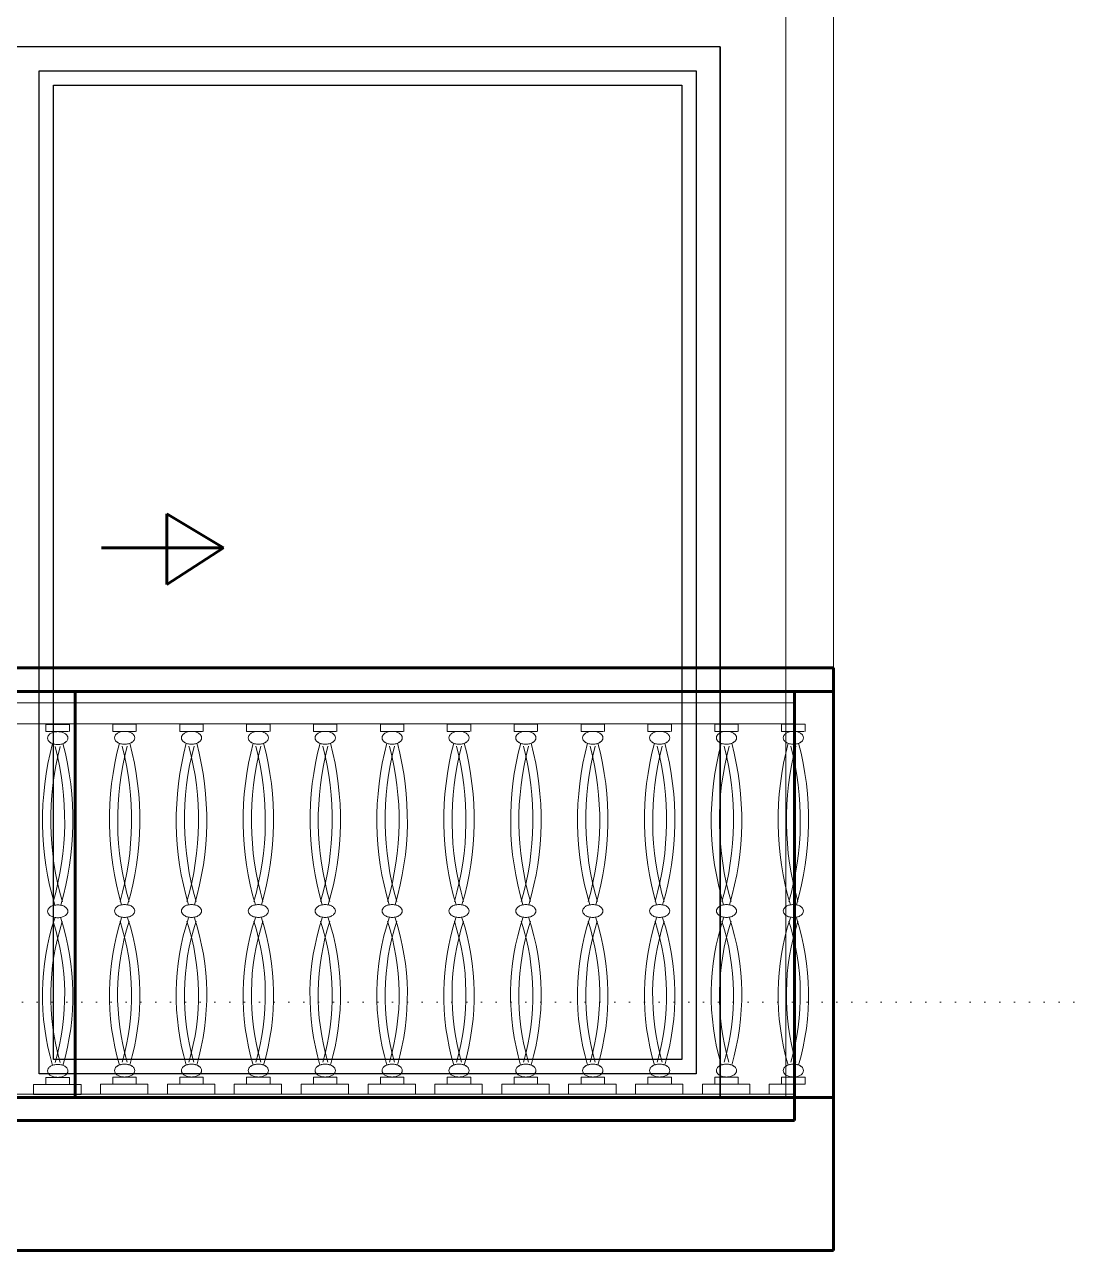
# Model space of a CAD drawing. Extents: x 775040 to 808375, y 4159409 to 4163651.
# Drawn here: x 796571.9 to 796791.1, y 4162326.6 to 4162583.3 of the extents above; entities that cross this region are included whole.
import ezdxf

# ---------------------------------------------------------------- set-up
doc = ezdxf.new("R2010")
doc.units = 0
doc.header["$MEASUREMENT"] = 0
doc.linetypes.add('ACAD_ISO07W100', pattern=[3, 0, -3])
doc.linetypes.add('DUZ', pattern=[500, 500])
doc.layers.get('0').update_dxf_attribs({"linetype": 'DUZ'})
for name, color, linetype, lineweight in [('KAPI', 1, 'Continuous', 15), ('Z_g2', 2, 'Continuous', 9), ('Z_g6', 6, 'Continuous', 20), ('Z_g8', 192, 'Continuous', 30), ('Z_izdot', 42, 'ACAD_ISO07W100', 9)]:
    doc.layers.add(name, color=color, linetype=linetype, lineweight=lineweight)
doc.layers.add('pencere', color=3, linetype='Continuous')

msp = doc.modelspace()

# ---------------------------------------------------------------- linework, layer by layer
at = {"color": 0, "linetype": 'Continuous', "lineweight": 60}
for p, q in [((796733.1, 4162353.81), (796733.1, 4162443.81)), ((796733.1, 4162353.81), (796433.1, 4162353.81)), ((796433.1, 4162353.81), (796733.1, 4162353.81)), ((796433.1, 4162353.81), (796733.1, 4162353.81))]:
    msp.add_line(p, q, dxfattribs=at)
at = {"layer": 'KAPI', "linetype": 'Continuous', "lineweight": 60}
for p, q in [((796613.56, 4162473.72), (796601.69, 4162480.83)), ((796601.69, 4162480.83), (796601.69, 4162466.01)), ((796588.03, 4162473.72), (796613.56, 4162473.72)), ((796613.56, 4162473.72), (796600.8, 4162473.72)), ((796601.69, 4162466.01), (796613.56, 4162473.72))]:
    msp.add_line(p, q, dxfattribs=at)
at = {"layer": 'pencere'}
msp.add_lwpolyline([(796578.01, 4162570.58), (796709.51, 4162570.58), (796709.51, 4162366.58), (796578.01, 4162366.58)], close=True, dxfattribs=at)
at = {"layer": 'Z_g2'}
for p, q in [((796433.76, 4162443.58), (796733.1, 4162443.58)), ((796733.1, 4162441.21), (796433.76, 4162441.21)), ((796433.76, 4162436.86), (796733.1, 4162436.86)), ((796576.41, 4162436.73), (796576.41, 4162435.21)), ((796576.41, 4162436.73), (796581.32, 4162436.73)), ((796576.41, 4162435.21), (796581.15, 4162435.21)), ((796581.32, 4162435.21), (796581.32, 4162436.73)), ((796590.41, 4162436.8), (796595.32, 4162436.8)), ((796590.41, 4162436.8), (796590.41, 4162435.27)), ((796590.41, 4162435.27), (796595.15, 4162435.27)), ((796595.32, 4162435.27), (796595.32, 4162436.8)), ((796604.41, 4162436.8), (796604.41, 4162435.27)), ((796604.41, 4162436.8), (796609.32, 4162436.8)), ((796604.41, 4162435.27), (796609.15, 4162435.27)), ((796609.32, 4162435.27), (796609.32, 4162436.8)), ((796618.41, 4162436.8), (796618.41, 4162435.27)), ((796618.41, 4162436.8), (796623.32, 4162436.8)), ((796618.41, 4162435.27), (796623.15, 4162435.27)), ((796623.32, 4162435.27), (796623.32, 4162436.8)), ((796632.41, 4162436.8), (796632.41, 4162435.27)), ((796632.41, 4162436.8), (796637.32, 4162436.8)), ((796632.41, 4162435.27), (796637.15, 4162435.27)), ((796637.32, 4162435.27), (796637.32, 4162436.8)), ((796646.41, 4162436.8), (796646.41, 4162435.27)), ((796646.41, 4162436.8), (796651.32, 4162436.8)), ((796646.41, 4162435.27), (796651.15, 4162435.27)), ((796651.32, 4162435.27), (796651.32, 4162436.8)), ((796660.41, 4162436.8), (796660.41, 4162435.27)), ((796660.41, 4162436.8), (796665.32, 4162436.8)), ((796660.41, 4162435.27), (796665.15, 4162435.27)), ((796665.32, 4162435.27), (796665.32, 4162436.8)), ((796674.41, 4162436.8), (796674.41, 4162435.27)), ((796674.41, 4162436.8), (796679.32, 4162436.8)), ((796674.41, 4162435.27), (796679.15, 4162435.27)), ((796679.32, 4162435.27), (796679.32, 4162436.8)), ((796688.41, 4162436.8), (796688.41, 4162435.27)), ((796688.41, 4162436.8), (796693.32, 4162436.8)), ((796688.41, 4162435.27), (796693.15, 4162435.27)), ((796693.32, 4162435.27), (796693.32, 4162436.8)), ((796702.41, 4162436.8), (796702.41, 4162435.27)), ((796702.41, 4162436.8), (796707.32, 4162436.8)), ((796702.41, 4162435.27), (796707.15, 4162435.27)), ((796707.32, 4162435.27), (796707.32, 4162436.8)), ((796716.41, 4162436.8), (796716.41, 4162435.27)), ((796716.41, 4162436.8), (796721.32, 4162436.8)), ((796716.41, 4162435.27), (796721.15, 4162435.27)), ((796721.32, 4162435.27), (796721.32, 4162436.8)), ((796730.41, 4162436.8), (796730.41, 4162435.27)), ((796730.41, 4162436.8), (796735.32, 4162436.8)), ((796730.41, 4162435.27), (796735.15, 4162435.27)), ((796735.32, 4162435.27), (796735.32, 4162436.8)), ((796576.41, 4162362.83), (796581.32, 4162362.83)), ((796576.41, 4162361.31), (796576.41, 4162362.83)), ((796581.32, 4162362.83), (796581.32, 4162361.31)), ((796590.41, 4162361.37), (796590.41, 4162362.9)), ((796590.41, 4162362.9), (796595.32, 4162362.9)), ((796595.32, 4162362.9), (796595.32, 4162361.37)), ((796604.41, 4162362.9), (796609.32, 4162362.9)), ((796604.41, 4162361.37), (796604.41, 4162362.9)), ((796609.32, 4162362.9), (796609.32, 4162361.37)), ((796618.41, 4162362.9), (796623.32, 4162362.9)), ((796618.41, 4162361.37), (796618.41, 4162362.9)), ((796623.32, 4162362.9), (796623.32, 4162361.37)), ((796632.41, 4162362.9), (796637.32, 4162362.9)), ((796632.41, 4162361.37), (796632.41, 4162362.9)), ((796637.32, 4162362.9), (796637.32, 4162361.37)), ((796646.41, 4162362.9), (796651.32, 4162362.9)), ((796646.41, 4162361.37), (796646.41, 4162362.9)), ((796651.32, 4162362.9), (796651.32, 4162361.37)), ((796660.41, 4162362.9), (796665.32, 4162362.9)), ((796660.41, 4162361.37), (796660.41, 4162362.9)), ((796665.32, 4162362.9), (796665.32, 4162361.37)), ((796674.41, 4162362.9), (796679.32, 4162362.9)), ((796674.41, 4162361.37), (796674.41, 4162362.9)), ((796679.32, 4162362.9), (796679.32, 4162361.37)), ((796688.41, 4162362.9), (796693.32, 4162362.9)), ((796688.41, 4162361.37), (796688.41, 4162362.9)), ((796693.32, 4162362.9), (796693.32, 4162361.37)), ((796702.41, 4162362.9), (796707.32, 4162362.9)), ((796702.41, 4162361.37), (796702.41, 4162362.9)), ((796707.32, 4162362.9), (796707.32, 4162361.37)), ((796716.41, 4162362.9), (796721.32, 4162362.9)), ((796716.41, 4162361.37), (796716.41, 4162362.9)), ((796721.32, 4162362.9), (796721.32, 4162361.37)), ((796730.41, 4162362.9), (796735.32, 4162362.9)), ((796730.41, 4162361.37), (796730.41, 4162362.9)), ((796735.32, 4162362.9), (796735.32, 4162361.37)), ((796573.82, 4162359.25), (796573.82, 4162361.31)), ((796573.82, 4162361.31), (796583.74, 4162361.31)), ((796583.74, 4162361.31), (796583.74, 4162359.25)), ((796587.82, 4162361.37), (796597.74, 4162361.37)), ((796587.82, 4162359.32), (796587.82, 4162361.37)), ((796597.74, 4162361.37), (796597.74, 4162359.32)), ((796601.82, 4162359.32), (796601.82, 4162361.37)), ((796601.82, 4162361.37), (796611.74, 4162361.37)), ((796611.74, 4162361.37), (796611.74, 4162359.32)), ((796615.82, 4162359.32), (796615.82, 4162361.37)), ((796615.82, 4162361.37), (796625.74, 4162361.37)), ((796625.74, 4162361.37), (796625.74, 4162359.32)), ((796629.82, 4162359.32), (796629.82, 4162361.37)), ((796629.82, 4162361.37), (796639.74, 4162361.37)), ((796639.74, 4162361.37), (796639.74, 4162359.32)), ((796643.82, 4162359.32), (796643.82, 4162361.37)), ((796643.82, 4162361.37), (796653.74, 4162361.37)), ((796653.74, 4162361.37), (796653.74, 4162359.32)), ((796657.82, 4162359.32), (796657.82, 4162361.37)), ((796657.82, 4162361.37), (796667.74, 4162361.37)), ((796667.74, 4162361.37), (796667.74, 4162359.32)), ((796671.82, 4162359.32), (796671.82, 4162361.37)), ((796671.82, 4162361.37), (796681.74, 4162361.37)), ((796681.74, 4162361.37), (796681.74, 4162359.32)), ((796685.82, 4162359.32), (796685.82, 4162361.37)), ((796685.82, 4162361.37), (796695.74, 4162361.37)), ((796695.74, 4162361.37), (796695.74, 4162359.32)), ((796699.82, 4162359.32), (796699.82, 4162361.37)), ((796699.82, 4162361.37), (796709.74, 4162361.37)), ((796709.74, 4162361.37), (796709.74, 4162359.32)), ((796713.82, 4162359.32), (796713.82, 4162361.37)), ((796713.82, 4162361.37), (796723.74, 4162361.37)), ((796723.74, 4162361.37), (796723.74, 4162359.32)), ((796727.82, 4162359.32), (796727.82, 4162361.37)), ((796727.82, 4162361.37), (796735.32, 4162361.37)), ((796433.82, 4162359.34), (796733.1, 4162359.34)), ((796573.82, 4162359.25), (796583.74, 4162359.25)), ((796587.82, 4162359.32), (796597.74, 4162359.32)), ((796601.82, 4162359.32), (796611.74, 4162359.32)), ((796615.82, 4162359.32), (796625.74, 4162359.32)), ((796629.82, 4162359.32), (796639.74, 4162359.32)), ((796643.82, 4162359.32), (796653.74, 4162359.32)), ((796657.82, 4162359.32), (796667.74, 4162359.32)), ((796671.82, 4162359.32), (796681.74, 4162359.32)), ((796685.82, 4162359.32), (796695.74, 4162359.32)), ((796699.82, 4162359.32), (796709.74, 4162359.32)), ((796713.82, 4162359.32), (796723.74, 4162359.32)), ((796727.82, 4162359.32), (796733.1, 4162359.32)), ((796733.1, 4162353.81), (796433.82, 4162353.81))]:
    msp.add_line(p, q, dxfattribs=at)
for centre, radius, start, end in [((796578.23, 4162433.48), 1.59, 122.6158, 147.0853), ((796578.61, 4162432.87), 2.3, 104.8455, 122.6158), ((796578.87, 4162431.92), 3.29, 90, 104.8455), ((796578.87, 4162431.92), 3.29, 75.1545, 90), ((796579.12, 4162432.87), 2.3, 57.3842, 75.1545), ((796579.51, 4162433.48), 1.59, 32.9147, 57.3842), ((796591.64, 4162433.92), 0.888, 147.0853, 180), ((796592.23, 4162433.54), 1.59, 122.6158, 147.0853), ((796592.61, 4162432.94), 2.3, 104.8455, 122.6158), ((796592.87, 4162431.98), 3.29, 90, 104.8455), ((796592.87, 4162431.98), 3.29, 75.1545, 90), ((796593.12, 4162432.94), 2.3, 57.3842, 75.1545), ((796593.51, 4162433.54), 1.59, 32.9147, 57.3842), ((796594.1, 4162433.92), 0.888, 0, 32.9147), ((796605.64, 4162433.92), 0.888, 147.0853, 180), ((796606.23, 4162433.54), 1.59, 122.6158, 147.0853), ((796606.61, 4162432.94), 2.3, 104.8455, 122.6158), ((796606.87, 4162431.98), 3.29, 90, 104.8455), ((796606.87, 4162431.98), 3.29, 75.1545, 90), ((796607.12, 4162432.94), 2.3, 57.3842, 75.1545), ((796607.51, 4162433.54), 1.59, 32.9147, 57.3842), ((796608.1, 4162433.92), 0.888, 0, 32.9147), ((796619.64, 4162433.92), 0.888, 147.0853, 180), ((796620.23, 4162433.54), 1.59, 122.6158, 147.0853), ((796620.61, 4162432.94), 2.3, 104.8455, 122.6158), ((796620.87, 4162431.98), 3.29, 90, 104.8455), ((796620.87, 4162431.98), 3.29, 75.1545, 90), ((796621.12, 4162432.94), 2.3, 57.3842, 75.1545), ((796621.51, 4162433.54), 1.59, 32.9147, 57.3842), ((796622.1, 4162433.92), 0.888, 0, 32.9147), ((796633.64, 4162433.92), 0.888, 147.0853, 180), ((796634.23, 4162433.54), 1.59, 122.6158, 147.0853), ((796634.61, 4162432.94), 2.3, 104.8455, 122.6158), ((796634.87, 4162431.98), 3.29, 90, 104.8455), ((796634.87, 4162431.98), 3.29, 75.1545, 90), ((796635.12, 4162432.94), 2.3, 57.3842, 75.1545), ((796635.51, 4162433.54), 1.59, 32.9147, 57.3842), ((796636.1, 4162433.92), 0.888, 0, 32.9147), ((796647.64, 4162433.92), 0.888, 147.0853, 180), ((796648.23, 4162433.54), 1.59, 122.6158, 147.0853), ((796648.61, 4162432.94), 2.3, 104.8455, 122.6158), ((796648.87, 4162431.98), 3.29, 90, 104.8455), ((796648.87, 4162431.98), 3.29, 75.1545, 90), ((796649.12, 4162432.94), 2.3, 57.3842, 75.1545), ((796649.51, 4162433.54), 1.59, 32.9147, 57.3842), ((796650.1, 4162433.92), 0.888, 0, 32.9147), ((796661.64, 4162433.92), 0.888, 147.0853, 180), ((796662.23, 4162433.54), 1.59, 122.6158, 147.0853), ((796662.61, 4162432.94), 2.3, 104.8455, 122.6158), ((796662.87, 4162431.98), 3.29, 90, 104.8455), ((796662.87, 4162431.98), 3.29, 75.1545, 90), ((796663.12, 4162432.94), 2.3, 57.3842, 75.1545), ((796663.51, 4162433.54), 1.59, 32.9147, 57.3842), ((796664.1, 4162433.92), 0.888, 0, 32.9147), ((796675.64, 4162433.92), 0.888, 147.0853, 180), ((796676.23, 4162433.54), 1.59, 122.6158, 147.0853), ((796676.61, 4162432.94), 2.3, 104.8455, 122.6158), ((796676.87, 4162431.98), 3.29, 90, 104.8455), ((796676.87, 4162431.98), 3.29, 75.1545, 90), ((796677.12, 4162432.94), 2.3, 57.3842, 75.1545), ((796677.51, 4162433.54), 1.59, 32.9147, 57.3842), ((796678.1, 4162433.92), 0.888, 0, 32.9147), ((796689.64, 4162433.92), 0.888, 147.0853, 180), ((796690.23, 4162433.54), 1.59, 122.6158, 147.0853), ((796690.61, 4162432.94), 2.3, 104.8455, 122.6158), ((796690.87, 4162431.98), 3.29, 90, 104.8455), ((796690.87, 4162431.98), 3.29, 75.1545, 90), ((796691.12, 4162432.94), 2.3, 57.3842, 75.1545), ((796691.51, 4162433.54), 1.59, 32.9147, 57.3842), ((796692.1, 4162433.92), 0.888, 0, 32.9147), ((796703.64, 4162433.92), 0.888, 147.0853, 180), ((796704.23, 4162433.54), 1.59, 122.6158, 147.0853), ((796704.61, 4162432.94), 2.3, 104.8455, 122.6158), ((796704.87, 4162431.98), 3.29, 90, 104.8455), ((796704.87, 4162431.98), 3.29, 75.1545, 90), ((796705.12, 4162432.94), 2.3, 57.3842, 75.1545), ((796705.51, 4162433.54), 1.59, 32.9147, 57.3842), ((796706.1, 4162433.92), 0.888, 0, 32.9147), ((796717.64, 4162433.92), 0.888, 147.0853, 180), ((796718.23, 4162433.54), 1.59, 122.6158, 147.0853), ((796718.61, 4162432.94), 2.3, 104.8455, 122.6158), ((796718.87, 4162431.98), 3.29, 90, 104.8455), ((796718.87, 4162431.98), 3.29, 75.1545, 90), ((796719.12, 4162432.94), 2.3, 57.3842, 75.1545), ((796719.51, 4162433.54), 1.59, 32.9147, 57.3842), ((796720.1, 4162433.92), 0.888, 0, 32.9147), ((796731.64, 4162433.92), 0.888, 147.0853, 180), ((796732.23, 4162433.54), 1.59, 122.6158, 147.0853), ((796732.61, 4162432.94), 2.3, 104.8455, 122.6158), ((796732.87, 4162431.98), 3.29, 90, 104.8455), ((796732.87, 4162431.98), 3.29, 75.1545, 90), ((796733.12, 4162432.94), 2.3, 57.3842, 75.1545), ((796733.51, 4162433.54), 1.59, 32.9147, 57.3842), ((796734.1, 4162433.92), 0.888, 0, 32.9147), ((796638.26, 4162416.62), 62.58, 165.1181, 196.4631), ((796577.64, 4162433.86), 0.888, 147.0853, 180), ((796577.64, 4162433.86), 0.888, 180, 212.9147), ((796578.23, 4162434.24), 1.59, 212.9147, 237.3842), ((796578.61, 4162434.84), 2.3, 237.3842, 255.1545), ((796638.57, 4162416.62), 61.16, 165.365, 196.1896), ((796519.17, 4162416.62), 61.16, 343.8104, 14.635), ((796578.87, 4162435.8), 3.29, 255.1545, 270), ((796578.87, 4162435.8), 3.29, 270, 284.8455), ((796519.48, 4162416.62), 62.58, 343.5369, 14.8819), ((796579.12, 4162434.84), 2.3, 284.8455, 302.6158), ((796579.51, 4162434.24), 1.59, 302.6158, 327.0853), ((796580.1, 4162433.86), 0.888, 0, 32.9147), ((796580.1, 4162433.86), 0.888, 327.0853, 0), ((796652.26, 4162416.69), 62.58, 165.1181, 196.4631), ((796591.64, 4162433.92), 0.888, 180, 212.9147), ((796592.23, 4162434.3), 1.59, 212.9147, 237.3842), ((796592.61, 4162434.91), 2.3, 237.3842, 255.1545), ((796652.57, 4162416.69), 61.16, 165.365, 196.1896), ((796533.17, 4162416.69), 61.16, 343.8104, 14.635), ((796592.87, 4162435.86), 3.29, 255.1545, 270), ((796592.87, 4162435.86), 3.29, 270, 284.8455), ((796533.48, 4162416.69), 62.58, 343.5369, 14.8819), ((796593.12, 4162434.91), 2.3, 284.8455, 302.6158), ((796593.51, 4162434.3), 1.59, 302.6158, 327.0853), ((796594.1, 4162433.92), 0.888, 327.0853, 0), ((796666.26, 4162416.69), 62.58, 165.1181, 196.4631), ((796605.64, 4162433.92), 0.888, 180, 212.9147), ((796606.23, 4162434.3), 1.59, 212.9147, 237.3842), ((796606.61, 4162434.91), 2.3, 237.3842, 255.1545), ((796666.57, 4162416.69), 61.16, 165.365, 196.1896), ((796547.17, 4162416.69), 61.16, 343.8104, 14.635), ((796606.87, 4162435.86), 3.29, 255.1545, 270), ((796606.87, 4162435.86), 3.29, 270, 284.8455), ((796547.48, 4162416.69), 62.58, 343.5369, 14.8819), ((796607.12, 4162434.91), 2.3, 284.8455, 302.6158), ((796607.51, 4162434.3), 1.59, 302.6158, 327.0853), ((796608.1, 4162433.92), 0.888, 327.0853, 0), ((796680.26, 4162416.69), 62.58, 165.1181, 196.4631), ((796619.64, 4162433.92), 0.888, 180, 212.9147), ((796620.23, 4162434.3), 1.59, 212.9147, 237.3842), ((796620.61, 4162434.91), 2.3, 237.3842, 255.1545), ((796680.57, 4162416.69), 61.16, 165.365, 196.1896), ((796561.17, 4162416.69), 61.16, 343.8104, 14.635), ((796620.87, 4162435.86), 3.29, 255.1545, 270), ((796620.87, 4162435.86), 3.29, 270, 284.8455), ((796561.48, 4162416.69), 62.58, 343.5369, 14.8819), ((796621.12, 4162434.91), 2.3, 284.8455, 302.6158), ((796621.51, 4162434.3), 1.59, 302.6158, 327.0853), ((796622.1, 4162433.92), 0.888, 327.0853, 0), ((796694.26, 4162416.69), 62.58, 165.1181, 196.4631), ((796633.64, 4162433.92), 0.888, 180, 212.9147), ((796634.23, 4162434.3), 1.59, 212.9147, 237.3842), ((796634.61, 4162434.91), 2.3, 237.3842, 255.1545), ((796694.57, 4162416.69), 61.16, 165.365, 196.1896), ((796575.17, 4162416.69), 61.16, 343.8104, 14.635), ((796634.87, 4162435.86), 3.29, 255.1545, 270), ((796634.87, 4162435.86), 3.29, 270, 284.8455), ((796575.48, 4162416.69), 62.58, 343.5369, 14.8819), ((796635.12, 4162434.91), 2.3, 284.8455, 302.6158), ((796635.51, 4162434.3), 1.59, 302.6158, 327.0853), ((796636.1, 4162433.92), 0.888, 327.0853, 0), ((796708.26, 4162416.69), 62.58, 165.1181, 196.4631), ((796647.64, 4162433.92), 0.888, 180, 212.9147), ((796648.23, 4162434.3), 1.59, 212.9147, 237.3842), ((796648.61, 4162434.91), 2.3, 237.3842, 255.1545), ((796708.57, 4162416.69), 61.16, 165.365, 196.1896), ((796589.17, 4162416.69), 61.16, 343.8104, 14.635), ((796648.87, 4162435.86), 3.29, 255.1545, 270), ((796648.87, 4162435.86), 3.29, 270, 284.8455), ((796589.48, 4162416.69), 62.58, 343.5369, 14.8819), ((796649.12, 4162434.91), 2.3, 284.8455, 302.6158), ((796649.51, 4162434.3), 1.59, 302.6158, 327.0853), ((796650.1, 4162433.92), 0.888, 327.0853, 0), ((796722.26, 4162416.69), 62.58, 165.1181, 196.4631), ((796661.64, 4162433.92), 0.888, 180, 212.9147), ((796662.23, 4162434.3), 1.59, 212.9147, 237.3842), ((796662.61, 4162434.91), 2.3, 237.3842, 255.1545), ((796722.57, 4162416.69), 61.16, 165.365, 196.1896), ((796603.17, 4162416.69), 61.16, 343.8104, 14.635), ((796662.87, 4162435.86), 3.29, 255.1545, 270), ((796662.87, 4162435.86), 3.29, 270, 284.8455), ((796603.48, 4162416.69), 62.58, 343.5369, 14.8819), ((796663.12, 4162434.91), 2.3, 284.8455, 302.6158), ((796663.51, 4162434.3), 1.59, 302.6158, 327.0853), ((796664.1, 4162433.92), 0.888, 327.0853, 0), ((796736.26, 4162416.69), 62.58, 165.1181, 196.4631), ((796675.64, 4162433.92), 0.888, 180, 212.9147), ((796676.23, 4162434.3), 1.59, 212.9147, 237.3842), ((796676.61, 4162434.91), 2.3, 237.3842, 255.1545), ((796736.57, 4162416.69), 61.16, 165.365, 196.1896), ((796617.17, 4162416.69), 61.16, 343.8104, 14.635), ((796676.87, 4162435.86), 3.29, 255.1545, 270), ((796676.87, 4162435.86), 3.29, 270, 284.8455), ((796617.48, 4162416.69), 62.58, 343.5369, 14.8819), ((796677.12, 4162434.91), 2.3, 284.8455, 302.6158), ((796677.51, 4162434.3), 1.59, 302.6158, 327.0853), ((796678.1, 4162433.92), 0.888, 327.0853, 0), ((796750.26, 4162416.69), 62.58, 165.1181, 196.4631), ((796689.64, 4162433.92), 0.888, 180, 212.9147), ((796690.23, 4162434.3), 1.59, 212.9147, 237.3842), ((796690.61, 4162434.91), 2.3, 237.3842, 255.1545), ((796750.57, 4162416.69), 61.16, 165.365, 196.1896), ((796631.17, 4162416.69), 61.16, 343.8104, 14.635), ((796690.87, 4162435.86), 3.29, 255.1545, 270), ((796690.87, 4162435.86), 3.29, 270, 284.8455), ((796631.48, 4162416.69), 62.58, 343.5369, 14.8819), ((796691.12, 4162434.91), 2.3, 284.8455, 302.6158), ((796691.51, 4162434.3), 1.59, 302.6158, 327.0853), ((796692.1, 4162433.92), 0.888, 327.0853, 0), ((796764.26, 4162416.69), 62.58, 165.1181, 196.4631), ((796703.64, 4162433.92), 0.888, 180, 212.9147), ((796704.23, 4162434.3), 1.59, 212.9147, 237.3842), ((796704.61, 4162434.91), 2.3, 237.3842, 255.1545), ((796764.57, 4162416.69), 61.16, 165.365, 196.1896), ((796645.17, 4162416.69), 61.16, 343.8104, 14.635), ((796704.87, 4162435.86), 3.29, 255.1545, 270), ((796704.87, 4162435.86), 3.29, 270, 284.8455), ((796645.48, 4162416.69), 62.58, 343.5369, 14.8819), ((796705.12, 4162434.91), 2.3, 284.8455, 302.6158), ((796705.51, 4162434.3), 1.59, 302.6158, 327.0853), ((796706.1, 4162433.92), 0.888, 327.0853, 0), ((796778.26, 4162416.69), 62.58, 165.1181, 196.4631), ((796717.64, 4162433.92), 0.888, 180, 212.9147), ((796718.23, 4162434.3), 1.59, 212.9147, 237.3842), ((796718.61, 4162434.91), 2.3, 237.3842, 255.1545), ((796778.57, 4162416.69), 61.16, 165.365, 196.1896), ((796659.17, 4162416.69), 61.16, 343.8104, 14.635), ((796718.87, 4162435.86), 3.29, 255.1545, 270), ((796718.87, 4162435.86), 3.29, 270, 284.8455), ((796659.48, 4162416.69), 62.58, 343.5369, 14.8819), ((796719.12, 4162434.91), 2.3, 284.8455, 302.6158), ((796719.51, 4162434.3), 1.59, 302.6158, 327.0853), ((796720.1, 4162433.92), 0.888, 327.0853, 0), ((796792.26, 4162416.69), 62.58, 165.1181, 196.4631), ((796731.64, 4162433.92), 0.888, 180, 212.9147), ((796732.23, 4162434.3), 1.59, 212.9147, 237.3842), ((796732.61, 4162434.91), 2.3, 237.3842, 255.1545), ((796792.57, 4162416.69), 61.16, 165.365, 196.1896), ((796673.17, 4162416.69), 61.16, 343.8104, 14.635), ((796732.87, 4162435.86), 3.29, 255.1545, 270), ((796732.87, 4162435.86), 3.29, 270, 284.8455), ((796673.48, 4162416.69), 62.58, 343.5369, 14.8819), ((796733.12, 4162434.91), 2.3, 284.8455, 302.6158), ((796733.51, 4162434.3), 1.59, 302.6158, 327.0853), ((796734.1, 4162433.92), 0.888, 327.0853, 0), ((796578.23, 4162397.21), 1.59, 122.6158, 147.0853), ((796578.61, 4162396.61), 2.3, 104.8455, 122.6158), ((796578.87, 4162395.65), 3.29, 90, 104.8455), ((796578.87, 4162395.65), 3.29, 75.1545, 90), ((796579.12, 4162396.61), 2.3, 57.3842, 75.1545), ((796579.51, 4162397.21), 1.59, 32.9147, 57.3842), ((796592.23, 4162397.28), 1.59, 122.6158, 147.0853), ((796592.61, 4162396.68), 2.3, 104.8455, 122.6158), ((796592.87, 4162395.72), 3.29, 90, 104.8455), ((796592.87, 4162395.72), 3.29, 75.1545, 90), ((796593.12, 4162396.68), 2.3, 57.3842, 75.1545), ((796593.51, 4162397.28), 1.59, 32.9147, 57.3842), ((796606.23, 4162397.28), 1.59, 122.6158, 147.0853), ((796606.61, 4162396.68), 2.3, 104.8455, 122.6158), ((796606.87, 4162395.72), 3.29, 90, 104.8455), ((796606.87, 4162395.72), 3.29, 75.1545, 90), ((796607.12, 4162396.68), 2.3, 57.3842, 75.1545), ((796607.51, 4162397.28), 1.59, 32.9147, 57.3842), ((796620.23, 4162397.28), 1.59, 122.6158, 147.0853), ((796620.61, 4162396.68), 2.3, 104.8455, 122.6158), ((796620.87, 4162395.72), 3.29, 90, 104.8455), ((796620.87, 4162395.72), 3.29, 75.1545, 90), ((796621.12, 4162396.68), 2.3, 57.3842, 75.1545), ((796621.51, 4162397.28), 1.59, 32.9147, 57.3842), ((796634.23, 4162397.28), 1.59, 122.6158, 147.0853), ((796634.61, 4162396.68), 2.3, 104.8455, 122.6158), ((796634.87, 4162395.72), 3.29, 90, 104.8455), ((796634.87, 4162395.72), 3.29, 75.1545, 90), ((796635.12, 4162396.68), 2.3, 57.3842, 75.1545), ((796635.51, 4162397.28), 1.59, 32.9147, 57.3842), ((796648.23, 4162397.28), 1.59, 122.6158, 147.0853), ((796648.61, 4162396.68), 2.3, 104.8455, 122.6158), ((796648.87, 4162395.72), 3.29, 90, 104.8455), ((796648.87, 4162395.72), 3.29, 75.1545, 90), ((796649.12, 4162396.68), 2.3, 57.3842, 75.1545), ((796649.51, 4162397.28), 1.59, 32.9147, 57.3842), ((796662.23, 4162397.28), 1.59, 122.6158, 147.0853), ((796662.61, 4162396.68), 2.3, 104.8455, 122.6158), ((796662.87, 4162395.72), 3.29, 90, 104.8455), ((796662.87, 4162395.72), 3.29, 75.1545, 90), ((796663.12, 4162396.68), 2.3, 57.3842, 75.1545), ((796663.51, 4162397.28), 1.59, 32.9147, 57.3842), ((796676.23, 4162397.28), 1.59, 122.6158, 147.0853), ((796676.61, 4162396.68), 2.3, 104.8455, 122.6158), ((796676.87, 4162395.72), 3.29, 90, 104.8455), ((796676.87, 4162395.72), 3.29, 75.1545, 90), ((796677.12, 4162396.68), 2.3, 57.3842, 75.1545), ((796677.51, 4162397.28), 1.59, 32.9147, 57.3842), ((796690.23, 4162397.28), 1.59, 122.6158, 147.0853), ((796690.61, 4162396.68), 2.3, 104.8455, 122.6158), ((796690.87, 4162395.72), 3.29, 90, 104.8455), ((796690.87, 4162395.72), 3.29, 75.1545, 90), ((796691.12, 4162396.68), 2.3, 57.3842, 75.1545), ((796691.51, 4162397.28), 1.59, 32.9147, 57.3842), ((796704.23, 4162397.28), 1.59, 122.6158, 147.0853), ((796704.61, 4162396.68), 2.3, 104.8455, 122.6158), ((796704.87, 4162395.72), 3.29, 90, 104.8455), ((796704.87, 4162395.72), 3.29, 75.1545, 90), ((796705.12, 4162396.68), 2.3, 57.3842, 75.1545), ((796705.51, 4162397.28), 1.59, 32.9147, 57.3842), ((796718.23, 4162397.28), 1.59, 122.6158, 147.0853), ((796718.61, 4162396.68), 2.3, 104.8455, 122.6158), ((796718.87, 4162395.72), 3.29, 90, 104.8455), ((796718.87, 4162395.72), 3.29, 75.1545, 90), ((796719.12, 4162396.68), 2.3, 57.3842, 75.1545), ((796719.51, 4162397.28), 1.59, 32.9147, 57.3842), ((796732.23, 4162397.28), 1.59, 122.6158, 147.0853), ((796732.61, 4162396.68), 2.3, 104.8455, 122.6158), ((796732.87, 4162395.72), 3.29, 90, 104.8455), ((796732.87, 4162395.72), 3.29, 75.1545, 90), ((796733.12, 4162396.68), 2.3, 57.3842, 75.1545), ((796733.51, 4162397.28), 1.59, 32.9147, 57.3842), ((796627.84, 4162379.99), 52.17, 161.9559, 196.309), ((796577.64, 4162397.59), 0.888, 147.0853, 180), ((796577.64, 4162397.59), 0.888, 180, 212.9147), ((796578.23, 4162397.97), 1.59, 212.9147, 237.3842), ((796578.61, 4162398.58), 2.3, 237.3842, 255.1545), ((796578.87, 4162399.53), 3.29, 255.1545, 270), ((796578.87, 4162399.53), 3.29, 270, 284.8455), ((796529.89, 4162379.99), 52.17, 343.691, 18.0441), ((796579.12, 4162398.58), 2.3, 284.8455, 302.6158), ((796579.51, 4162397.97), 1.59, 302.6158, 327.0853), ((796580.1, 4162397.59), 0.888, 0, 32.9147), ((796580.1, 4162397.59), 0.888, 327.0853, 0), ((796641.84, 4162380.06), 52.17, 161.9559, 196.309), ((796591.64, 4162397.66), 0.888, 147.0853, 180), ((796591.64, 4162397.66), 0.888, 180, 212.9147), ((796592.23, 4162398.04), 1.59, 212.9147, 237.3842), ((796592.61, 4162398.64), 2.3, 237.3842, 255.1545), ((796592.87, 4162399.6), 3.29, 255.1545, 270), ((796592.87, 4162399.6), 3.29, 270, 284.8455), ((796543.89, 4162380.06), 52.17, 343.691, 18.0441), ((796593.12, 4162398.64), 2.3, 284.8455, 302.6158), ((796593.51, 4162398.04), 1.59, 302.6158, 327.0853), ((796594.1, 4162397.66), 0.888, 0, 32.9147), ((796594.1, 4162397.66), 0.888, 327.0853, 0), ((796655.84, 4162380.06), 52.17, 161.9559, 196.309), ((796605.64, 4162397.66), 0.888, 147.0853, 180), ((796605.64, 4162397.66), 0.888, 180, 212.9147), ((796606.23, 4162398.04), 1.59, 212.9147, 237.3842), ((796606.61, 4162398.64), 2.3, 237.3842, 255.1545), ((796606.87, 4162399.6), 3.29, 255.1545, 270), ((796606.87, 4162399.6), 3.29, 270, 284.8455), ((796557.89, 4162380.06), 52.17, 343.691, 18.0441), ((796607.12, 4162398.64), 2.3, 284.8455, 302.6158), ((796607.51, 4162398.04), 1.59, 302.6158, 327.0853), ((796608.1, 4162397.66), 0.888, 0, 32.9147), ((796608.1, 4162397.66), 0.888, 327.0853, 0), ((796669.84, 4162380.06), 52.17, 161.9559, 196.309), ((796619.64, 4162397.66), 0.888, 147.0853, 180), ((796619.64, 4162397.66), 0.888, 180, 212.9147), ((796620.23, 4162398.04), 1.59, 212.9147, 237.3842), ((796620.61, 4162398.64), 2.3, 237.3842, 255.1545), ((796620.87, 4162399.6), 3.29, 255.1545, 270), ((796620.87, 4162399.6), 3.29, 270, 284.8455), ((796571.89, 4162380.06), 52.17, 343.691, 18.0441), ((796621.12, 4162398.64), 2.3, 284.8455, 302.6158), ((796621.51, 4162398.04), 1.59, 302.6158, 327.0853), ((796622.1, 4162397.66), 0.888, 0, 32.9147), ((796622.1, 4162397.66), 0.888, 327.0853, 0), ((796683.84, 4162380.06), 52.17, 161.9559, 196.309), ((796633.64, 4162397.66), 0.888, 147.0853, 180), ((796633.64, 4162397.66), 0.888, 180, 212.9147), ((796634.23, 4162398.04), 1.59, 212.9147, 237.3842), ((796634.61, 4162398.64), 2.3, 237.3842, 255.1545), ((796634.87, 4162399.6), 3.29, 255.1545, 270), ((796634.87, 4162399.6), 3.29, 270, 284.8455), ((796585.89, 4162380.06), 52.17, 343.691, 18.0441), ((796635.12, 4162398.64), 2.3, 284.8455, 302.6158), ((796635.51, 4162398.04), 1.59, 302.6158, 327.0853), ((796636.1, 4162397.66), 0.888, 0, 32.9147), ((796636.1, 4162397.66), 0.888, 327.0853, 0), ((796697.84, 4162380.06), 52.17, 161.9559, 196.309), ((796647.64, 4162397.66), 0.888, 147.0853, 180), ((796647.64, 4162397.66), 0.888, 180, 212.9147), ((796648.23, 4162398.04), 1.59, 212.9147, 237.3842), ((796648.61, 4162398.64), 2.3, 237.3842, 255.1545), ((796648.87, 4162399.6), 3.29, 255.1545, 270), ((796648.87, 4162399.6), 3.29, 270, 284.8455), ((796599.89, 4162380.06), 52.17, 343.691, 18.0441), ((796649.12, 4162398.64), 2.3, 284.8455, 302.6158), ((796649.51, 4162398.04), 1.59, 302.6158, 327.0853), ((796650.1, 4162397.66), 0.888, 0, 32.9147), ((796650.1, 4162397.66), 0.888, 327.0853, 0), ((796711.84, 4162380.06), 52.17, 161.9559, 196.309), ((796661.64, 4162397.66), 0.888, 147.0853, 180), ((796661.64, 4162397.66), 0.888, 180, 212.9147), ((796662.23, 4162398.04), 1.59, 212.9147, 237.3842), ((796662.61, 4162398.64), 2.3, 237.3842, 255.1545), ((796662.87, 4162399.6), 3.29, 255.1545, 270), ((796662.87, 4162399.6), 3.29, 270, 284.8455), ((796613.89, 4162380.06), 52.17, 343.691, 18.0441), ((796663.12, 4162398.64), 2.3, 284.8455, 302.6158), ((796663.51, 4162398.04), 1.59, 302.6158, 327.0853), ((796664.1, 4162397.66), 0.888, 0, 32.9147), ((796664.1, 4162397.66), 0.888, 327.0853, 0), ((796725.84, 4162380.06), 52.17, 161.9559, 196.309), ((796675.64, 4162397.66), 0.888, 147.0853, 180), ((796675.64, 4162397.66), 0.888, 180, 212.9147), ((796676.23, 4162398.04), 1.59, 212.9147, 237.3842), ((796676.61, 4162398.64), 2.3, 237.3842, 255.1545), ((796676.87, 4162399.6), 3.29, 255.1545, 270), ((796676.87, 4162399.6), 3.29, 270, 284.8455), ((796627.89, 4162380.06), 52.17, 343.691, 18.0441), ((796677.12, 4162398.64), 2.3, 284.8455, 302.6158), ((796677.51, 4162398.04), 1.59, 302.6158, 327.0853), ((796678.1, 4162397.66), 0.888, 0, 32.9147), ((796678.1, 4162397.66), 0.888, 327.0853, 0), ((796739.84, 4162380.06), 52.17, 161.9559, 196.309), ((796689.64, 4162397.66), 0.888, 147.0853, 180), ((796689.64, 4162397.66), 0.888, 180, 212.9147), ((796690.23, 4162398.04), 1.59, 212.9147, 237.3842), ((796690.61, 4162398.64), 2.3, 237.3842, 255.1545), ((796690.87, 4162399.6), 3.29, 255.1545, 270), ((796690.87, 4162399.6), 3.29, 270, 284.8455), ((796641.89, 4162380.06), 52.17, 343.691, 18.0441), ((796691.12, 4162398.64), 2.3, 284.8455, 302.6158), ((796691.51, 4162398.04), 1.59, 302.6158, 327.0853), ((796692.1, 4162397.66), 0.888, 0, 32.9147), ((796692.1, 4162397.66), 0.888, 327.0853, 0), ((796753.84, 4162380.06), 52.17, 161.9559, 196.309), ((796703.64, 4162397.66), 0.888, 147.0853, 180), ((796703.64, 4162397.66), 0.888, 180, 212.9147), ((796704.23, 4162398.04), 1.59, 212.9147, 237.3842), ((796704.61, 4162398.64), 2.3, 237.3842, 255.1545), ((796704.87, 4162399.6), 3.29, 255.1545, 270), ((796704.87, 4162399.6), 3.29, 270, 284.8455), ((796655.89, 4162380.06), 52.17, 343.691, 18.0441), ((796705.12, 4162398.64), 2.3, 284.8455, 302.6158), ((796705.51, 4162398.04), 1.59, 302.6158, 327.0853), ((796706.1, 4162397.66), 0.888, 0, 32.9147), ((796706.1, 4162397.66), 0.888, 327.0853, 0), ((796767.84, 4162380.06), 52.17, 161.9559, 196.309), ((796717.64, 4162397.66), 0.888, 147.0853, 180), ((796717.64, 4162397.66), 0.888, 180, 212.9147), ((796718.23, 4162398.04), 1.59, 212.9147, 237.3842), ((796718.61, 4162398.64), 2.3, 237.3842, 255.1545), ((796718.87, 4162399.6), 3.29, 255.1545, 270), ((796718.87, 4162399.6), 3.29, 270, 284.8455), ((796669.89, 4162380.06), 52.17, 343.691, 18.0441), ((796719.12, 4162398.64), 2.3, 284.8455, 302.6158), ((796719.51, 4162398.04), 1.59, 302.6158, 327.0853), ((796720.1, 4162397.66), 0.888, 0, 32.9147), ((796720.1, 4162397.66), 0.888, 327.0853, 0), ((796781.84, 4162380.06), 52.17, 161.9559, 196.309), ((796731.64, 4162397.66), 0.888, 147.0853, 180), ((796731.64, 4162397.66), 0.888, 180, 212.9147), ((796732.23, 4162398.04), 1.59, 212.9147, 237.3842), ((796732.61, 4162398.64), 2.3, 237.3842, 255.1545), ((796732.87, 4162399.6), 3.29, 255.1545, 270), ((796732.87, 4162399.6), 3.29, 270, 284.8455), ((796683.89, 4162380.06), 52.17, 343.691, 18.0441), ((796733.12, 4162398.64), 2.3, 284.8455, 302.6158), ((796733.51, 4162398.04), 1.59, 302.6158, 327.0853), ((796734.1, 4162397.66), 0.888, 0, 32.9147), ((796734.1, 4162397.66), 0.888, 327.0853, 0), ((796627.99, 4162379.99), 50.59, 162.1864, 196.1009), ((796529.74, 4162379.99), 50.59, 343.8991, 17.8136), ((796641.99, 4162380.06), 50.59, 162.1864, 196.1009), ((796543.74, 4162380.06), 50.59, 343.8991, 17.8136), ((796655.99, 4162380.06), 50.59, 162.1864, 196.1009), ((796557.74, 4162380.06), 50.59, 343.8991, 17.8136), ((796669.99, 4162380.06), 50.59, 162.1864, 196.1009), ((796571.74, 4162380.06), 50.59, 343.8991, 17.8136), ((796683.99, 4162380.06), 50.59, 162.1864, 196.1009), ((796585.74, 4162380.06), 50.59, 343.8991, 17.8136), ((796697.99, 4162380.06), 50.59, 162.1864, 196.1009), ((796599.74, 4162380.06), 50.59, 343.8991, 17.8136), ((796711.99, 4162380.06), 50.59, 162.1864, 196.1009), ((796613.74, 4162380.06), 50.59, 343.8991, 17.8136), ((796725.99, 4162380.06), 50.59, 162.1864, 196.1009), ((796627.74, 4162380.06), 50.59, 343.8991, 17.8136), ((796739.99, 4162380.06), 50.59, 162.1864, 196.1009), ((796641.74, 4162380.06), 50.59, 343.8991, 17.8136), ((796753.99, 4162380.06), 50.59, 162.1864, 196.1009), ((796655.74, 4162380.06), 50.59, 343.8991, 17.8136), ((796767.99, 4162380.06), 50.59, 162.1864, 196.1009), ((796669.74, 4162380.06), 50.59, 343.8991, 17.8136), ((796781.99, 4162380.06), 50.59, 162.1864, 196.1009), ((796683.74, 4162380.06), 50.59, 343.8991, 17.8136), ((796578.23, 4162363.8), 1.59, 122.6158, 147.0853), ((796578.61, 4162363.2), 2.3, 104.8455, 122.6158), ((796578.87, 4162362.24), 3.29, 90, 104.8455), ((796578.87, 4162362.24), 3.29, 75.1545, 90), ((796579.12, 4162363.2), 2.3, 57.3842, 75.1545), ((796579.51, 4162363.8), 1.59, 32.9147, 57.3842), ((796592.23, 4162363.87), 1.59, 122.6158, 147.0853), ((796592.61, 4162363.26), 2.3, 104.8455, 122.6158), ((796592.87, 4162362.31), 3.29, 90, 104.8455), ((796592.87, 4162362.31), 3.29, 75.1545, 90), ((796593.12, 4162363.26), 2.3, 57.3842, 75.1545), ((796593.51, 4162363.87), 1.59, 32.9147, 57.3842), ((796606.23, 4162363.87), 1.59, 122.6158, 147.0853), ((796606.61, 4162363.26), 2.3, 104.8455, 122.6158), ((796606.87, 4162362.31), 3.29, 90, 104.8455), ((796606.87, 4162362.31), 3.29, 75.1545, 90), ((796607.12, 4162363.26), 2.3, 57.3842, 75.1545), ((796607.51, 4162363.87), 1.59, 32.9147, 57.3842), ((796620.23, 4162363.87), 1.59, 122.6158, 147.0853), ((796620.61, 4162363.26), 2.3, 104.8455, 122.6158), ((796620.87, 4162362.31), 3.29, 90, 104.8455), ((796620.87, 4162362.31), 3.29, 75.1545, 90), ((796621.12, 4162363.26), 2.3, 57.3842, 75.1545), ((796621.51, 4162363.87), 1.59, 32.9147, 57.3842), ((796634.23, 4162363.87), 1.59, 122.6158, 147.0853), ((796634.61, 4162363.26), 2.3, 104.8455, 122.6158), ((796634.87, 4162362.31), 3.29, 90, 104.8455), ((796634.87, 4162362.31), 3.29, 75.1545, 90), ((796635.12, 4162363.26), 2.3, 57.3842, 75.1545), ((796635.51, 4162363.87), 1.59, 32.9147, 57.3842), ((796648.23, 4162363.87), 1.59, 122.6158, 147.0853), ((796648.61, 4162363.26), 2.3, 104.8455, 122.6158), ((796648.87, 4162362.31), 3.29, 90, 104.8455), ((796648.87, 4162362.31), 3.29, 75.1545, 90), ((796649.12, 4162363.26), 2.3, 57.3842, 75.1545), ((796649.51, 4162363.87), 1.59, 32.9147, 57.3842), ((796662.23, 4162363.87), 1.59, 122.6158, 147.0853), ((796662.61, 4162363.26), 2.3, 104.8455, 122.6158), ((796662.87, 4162362.31), 3.29, 90, 104.8455), ((796662.87, 4162362.31), 3.29, 75.1545, 90), ((796663.12, 4162363.26), 2.3, 57.3842, 75.1545), ((796663.51, 4162363.87), 1.59, 32.9147, 57.3842), ((796676.23, 4162363.87), 1.59, 122.6158, 147.0853), ((796676.61, 4162363.26), 2.3, 104.8455, 122.6158), ((796676.87, 4162362.31), 3.29, 90, 104.8455), ((796676.87, 4162362.31), 3.29, 75.1545, 90), ((796677.12, 4162363.26), 2.3, 57.3842, 75.1545), ((796677.51, 4162363.87), 1.59, 32.9147, 57.3842), ((796690.23, 4162363.87), 1.59, 122.6158, 147.0853), ((796690.61, 4162363.26), 2.3, 104.8455, 122.6158), ((796690.87, 4162362.31), 3.29, 90, 104.8455), ((796690.87, 4162362.31), 3.29, 75.1545, 90), ((796691.12, 4162363.26), 2.3, 57.3842, 75.1545), ((796691.51, 4162363.87), 1.59, 32.9147, 57.3842), ((796704.23, 4162363.87), 1.59, 122.6158, 147.0853), ((796704.61, 4162363.26), 2.3, 104.8455, 122.6158), ((796704.87, 4162362.31), 3.29, 90, 104.8455), ((796704.87, 4162362.31), 3.29, 75.1545, 90), ((796705.12, 4162363.26), 2.3, 57.3842, 75.1545), ((796705.51, 4162363.87), 1.59, 32.9147, 57.3842), ((796718.23, 4162363.87), 1.59, 122.6158, 147.0853), ((796718.61, 4162363.26), 2.3, 104.8455, 122.6158), ((796718.87, 4162362.31), 3.29, 90, 104.8455), ((796718.87, 4162362.31), 3.29, 75.1545, 90), ((796719.12, 4162363.26), 2.3, 57.3842, 75.1545), ((796719.51, 4162363.87), 1.59, 32.9147, 57.3842), ((796732.23, 4162363.87), 1.59, 122.6158, 147.0853), ((796732.61, 4162363.26), 2.3, 104.8455, 122.6158), ((796732.87, 4162362.31), 3.29, 90, 104.8455), ((796732.87, 4162362.31), 3.29, 75.1545, 90), ((796733.12, 4162363.26), 2.3, 57.3842, 75.1545), ((796733.51, 4162363.87), 1.59, 32.9147, 57.3842), ((796577.64, 4162364.18), 0.888, 147.0853, 180), ((796577.64, 4162364.18), 0.888, 180, 212.9147), ((796578.23, 4162364.56), 1.59, 212.9147, 237.3842), ((796578.61, 4162365.17), 2.3, 237.3842, 255.1545), ((796578.87, 4162366.12), 3.29, 255.1545, 270), ((796578.87, 4162366.12), 3.29, 270, 284.8455), ((796579.12, 4162365.17), 2.3, 284.8455, 302.6158), ((796579.51, 4162364.56), 1.59, 302.6158, 327.0853), ((796580.1, 4162364.18), 0.888, 0, 32.9147), ((796580.1, 4162364.18), 0.888, 327.0853, 0), ((796591.64, 4162364.25), 0.888, 147.0853, 180), ((796591.64, 4162364.25), 0.888, 180, 212.9147), ((796592.23, 4162364.63), 1.59, 212.9147, 237.3842), ((796592.61, 4162365.23), 2.3, 237.3842, 255.1545), ((796592.87, 4162366.19), 3.29, 255.1545, 270), ((796592.87, 4162366.19), 3.29, 270, 284.8455), ((796593.12, 4162365.23), 2.3, 284.8455, 302.6158), ((796593.51, 4162364.63), 1.59, 302.6158, 327.0853), ((796594.1, 4162364.25), 0.888, 0, 32.9147), ((796594.1, 4162364.25), 0.888, 327.0853, 0), ((796605.64, 4162364.25), 0.888, 147.0853, 180), ((796605.64, 4162364.25), 0.888, 180, 212.9147), ((796606.23, 4162364.63), 1.59, 212.9147, 237.3842), ((796606.61, 4162365.23), 2.3, 237.3842, 255.1545), ((796606.87, 4162366.19), 3.29, 255.1545, 270), ((796606.87, 4162366.19), 3.29, 270, 284.8455), ((796607.12, 4162365.23), 2.3, 284.8455, 302.6158), ((796607.51, 4162364.63), 1.59, 302.6158, 327.0853), ((796608.1, 4162364.25), 0.888, 0, 32.9147), ((796608.1, 4162364.25), 0.888, 327.0853, 0), ((796619.64, 4162364.25), 0.888, 147.0853, 180), ((796619.64, 4162364.25), 0.888, 180, 212.9147), ((796620.23, 4162364.63), 1.59, 212.9147, 237.3842), ((796620.61, 4162365.23), 2.3, 237.3842, 255.1545), ((796620.87, 4162366.19), 3.29, 255.1545, 270), ((796620.87, 4162366.19), 3.29, 270, 284.8455), ((796621.12, 4162365.23), 2.3, 284.8455, 302.6158), ((796621.51, 4162364.63), 1.59, 302.6158, 327.0853), ((796622.1, 4162364.25), 0.888, 0, 32.9147), ((796622.1, 4162364.25), 0.888, 327.0853, 0), ((796633.64, 4162364.25), 0.888, 147.0853, 180), ((796633.64, 4162364.25), 0.888, 180, 212.9147), ((796634.23, 4162364.63), 1.59, 212.9147, 237.3842), ((796634.61, 4162365.23), 2.3, 237.3842, 255.1545), ((796634.87, 4162366.19), 3.29, 255.1545, 270), ((796634.87, 4162366.19), 3.29, 270, 284.8455), ((796635.12, 4162365.23), 2.3, 284.8455, 302.6158), ((796635.51, 4162364.63), 1.59, 302.6158, 327.0853), ((796636.1, 4162364.25), 0.888, 0, 32.9147), ((796636.1, 4162364.25), 0.888, 327.0853, 0), ((796647.64, 4162364.25), 0.888, 147.0853, 180), ((796647.64, 4162364.25), 0.888, 180, 212.9147), ((796648.23, 4162364.63), 1.59, 212.9147, 237.3842), ((796648.61, 4162365.23), 2.3, 237.3842, 255.1545), ((796648.87, 4162366.19), 3.29, 255.1545, 270), ((796648.87, 4162366.19), 3.29, 270, 284.8455), ((796649.12, 4162365.23), 2.3, 284.8455, 302.6158), ((796649.51, 4162364.63), 1.59, 302.6158, 327.0853), ((796650.1, 4162364.25), 0.888, 0, 32.9147), ((796650.1, 4162364.25), 0.888, 327.0853, 0), ((796661.64, 4162364.25), 0.888, 147.0853, 180), ((796661.64, 4162364.25), 0.888, 180, 212.9147), ((796662.23, 4162364.63), 1.59, 212.9147, 237.3842), ((796662.61, 4162365.23), 2.3, 237.3842, 255.1545), ((796662.87, 4162366.19), 3.29, 255.1545, 270), ((796662.87, 4162366.19), 3.29, 270, 284.8455), ((796663.12, 4162365.23), 2.3, 284.8455, 302.6158), ((796663.51, 4162364.63), 1.59, 302.6158, 327.0853), ((796664.1, 4162364.25), 0.888, 0, 32.9147), ((796664.1, 4162364.25), 0.888, 327.0853, 0), ((796675.64, 4162364.25), 0.888, 147.0853, 180), ((796675.64, 4162364.25), 0.888, 180, 212.9147), ((796676.23, 4162364.63), 1.59, 212.9147, 237.3842), ((796676.61, 4162365.23), 2.3, 237.3842, 255.1545), ((796676.87, 4162366.19), 3.29, 255.1545, 270), ((796676.87, 4162366.19), 3.29, 270, 284.8455), ((796677.12, 4162365.23), 2.3, 284.8455, 302.6158), ((796677.51, 4162364.63), 1.59, 302.6158, 327.0853), ((796678.1, 4162364.25), 0.888, 0, 32.9147), ((796678.1, 4162364.25), 0.888, 327.0853, 0), ((796689.64, 4162364.25), 0.888, 147.0853, 180), ((796689.64, 4162364.25), 0.888, 180, 212.9147), ((796690.23, 4162364.63), 1.59, 212.9147, 237.3842), ((796690.61, 4162365.23), 2.3, 237.3842, 255.1545), ((796690.87, 4162366.19), 3.29, 255.1545, 270), ((796690.87, 4162366.19), 3.29, 270, 284.8455), ((796691.12, 4162365.23), 2.3, 284.8455, 302.6158), ((796691.51, 4162364.63), 1.59, 302.6158, 327.0853), ((796692.1, 4162364.25), 0.888, 0, 32.9147), ((796692.1, 4162364.25), 0.888, 327.0853, 0), ((796703.64, 4162364.25), 0.888, 147.0853, 180), ((796703.64, 4162364.25), 0.888, 180, 212.9147), ((796704.23, 4162364.63), 1.59, 212.9147, 237.3842), ((796704.61, 4162365.23), 2.3, 237.3842, 255.1545), ((796704.87, 4162366.19), 3.29, 255.1545, 270), ((796704.87, 4162366.19), 3.29, 270, 284.8455), ((796705.12, 4162365.23), 2.3, 284.8455, 302.6158), ((796705.51, 4162364.63), 1.59, 302.6158, 327.0853), ((796706.1, 4162364.25), 0.888, 0, 32.9147), ((796706.1, 4162364.25), 0.888, 327.0853, 0), ((796717.64, 4162364.25), 0.888, 147.0853, 180), ((796717.64, 4162364.25), 0.888, 180, 212.9147), ((796718.23, 4162364.63), 1.59, 212.9147, 237.3842), ((796718.61, 4162365.23), 2.3, 237.3842, 255.1545), ((796718.87, 4162366.19), 3.29, 255.1545, 270), ((796718.87, 4162366.19), 3.29, 270, 284.8455), ((796719.12, 4162365.23), 2.3, 284.8455, 302.6158), ((796719.51, 4162364.63), 1.59, 302.6158, 327.0853), ((796720.1, 4162364.25), 0.888, 0, 32.9147), ((796720.1, 4162364.25), 0.888, 327.0853, 0), ((796731.64, 4162364.25), 0.888, 147.0853, 180), ((796731.64, 4162364.25), 0.888, 180, 212.9147), ((796732.23, 4162364.63), 1.59, 212.9147, 237.3842), ((796732.61, 4162365.23), 2.3, 237.3842, 255.1545), ((796732.87, 4162366.19), 3.29, 255.1545, 270), ((796732.87, 4162366.19), 3.29, 270, 284.8455), ((796733.12, 4162365.23), 2.3, 284.8455, 302.6158), ((796733.51, 4162364.63), 1.59, 302.6158, 327.0853), ((796734.1, 4162364.25), 0.888, 0, 32.9147), ((796734.1, 4162364.25), 0.888, 327.0853, 0)]:
    msp.add_arc(centre, radius, start, end, dxfattribs=at)
at = {"layer": 'Z_g6', "linetype": 'Continuous'}
for p, q in [((796731.26, 4162358.58), (796731.26, 4162598.58)), ((796741.26, 4162358.58), (796741.26, 4162598.58))]:
    msp.add_line(p, q, dxfattribs=at)
at = {"layer": 'Z_g6', "linetype": 'Continuous', "lineweight": 60}
for p, q in [((796423.76, 4162448.58), (796741.26, 4162448.58)), ((796741.26, 4162358.58), (796741.26, 4162448.58)), ((796423.76, 4162443.58), (796741.26, 4162443.58)), ((796582.51, 4162443.58), (796582.51, 4162358.58)), ((796423.76, 4162358.58), (796741.26, 4162358.58)), ((796741.26, 4162358.58), (796741.26, 4162326.58)), ((796423.76, 4162326.58), (796741.26, 4162326.58))]:
    msp.add_line(p, q, dxfattribs=at)
at = {"layer": 'Z_g8'}
for p, q in [((796717.51, 4162578.58), (796717.51, 4162358.58)), ((796433.82, 4162353.81), (796733.1, 4162353.81))]:
    msp.add_line(p, q, dxfattribs=at)
for points in [[(796437.51, 4162358.58), (796717.51, 4162358.58), (796717.51, 4162578.58), (796437.51, 4162578.58)], [(796575.01, 4162573.58), (796712.51, 4162573.58), (796712.51, 4162363.58), (796575.01, 4162363.58)]]:
    msp.add_lwpolyline(points, close=True, dxfattribs=at)
at = {"layer": 'Z_izdot'}
msp.add_line((797644.08, 4162378.58), (793772.57, 4162378.58), dxfattribs=at)

doc.saveas('drawing.dxf')
